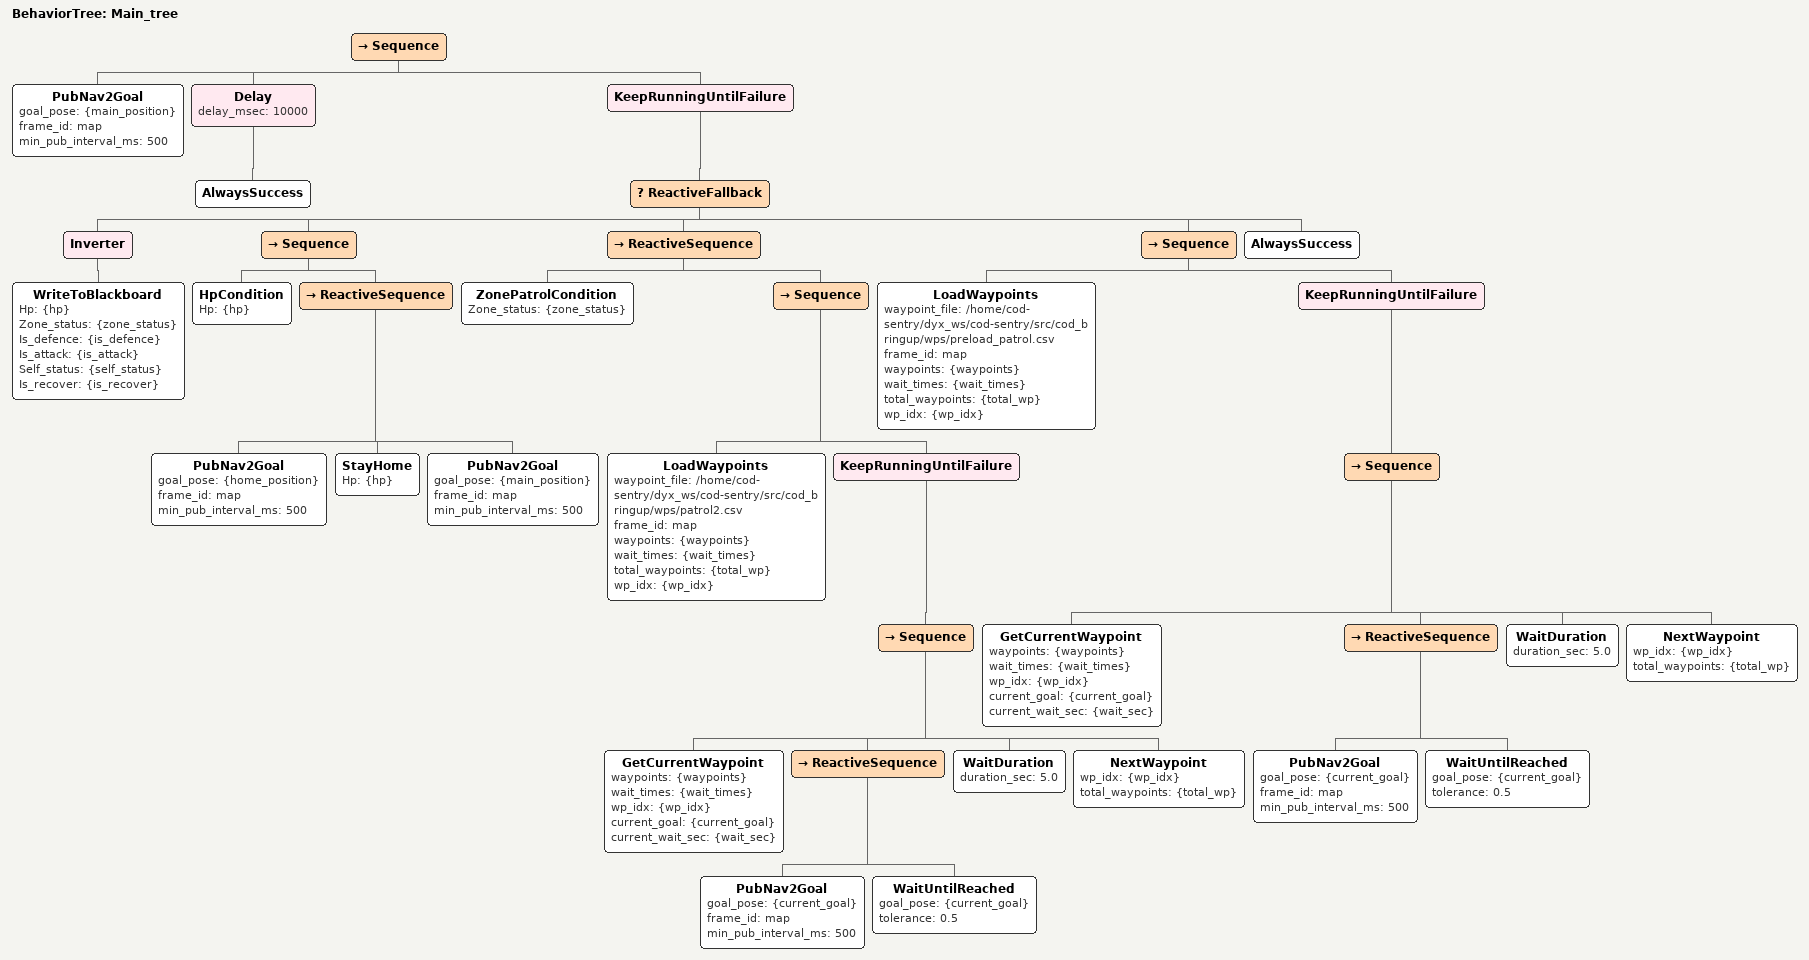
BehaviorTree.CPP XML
<?xml version="1.0" encoding="UTF-8"?>
<root BTCPP_format="4"
      main_tree_to_execute="Main_tree">
  <BehaviorTree ID="Main_tree">
    <Sequence>
      <PubNav2Goal goal_pose="{main_position}"
                   frame_id="map"
                   min_pub_interval_ms="500"/>
      <Delay delay_msec="10000">
        <AlwaysSuccess/>
      </Delay>
      <KeepRunningUntilFailure>
        <ReactiveFallback>
          <Inverter>
            <WriteToBlackboard Hp="{hp}"
                               Zone_status="{zone_status}"
                               Is_defence="{is_defence}"
                               Is_attack="{is_attack}"
                               Self_status="{self_status}"
                               Is_recover="{is_recover}"/>
          </Inverter>
          <Sequence>
            <HpCondition Hp="{hp}"/>
            <ReactiveSequence>
              <PubNav2Goal goal_pose="{home_position}"
                           frame_id="map"
                           min_pub_interval_ms="500"/>
              <StayHome Hp="{hp}"/>
              <PubNav2Goal goal_pose="{main_position}"
                           frame_id="map"
                           min_pub_interval_ms="500"/>
            </ReactiveSequence>
          </Sequence>
          <ReactiveSequence>
            <ZonePatrolCondition Zone_status="{zone_status}"/>
            <Sequence>
              <LoadWaypoints waypoint_file="/home/cod-sentry/dyx_ws/cod-sentry/src/cod_bringup/wps/patrol2.csv"
                             frame_id="map"
                             waypoints="{waypoints}"
                             wait_times="{wait_times}"
                             total_waypoints="{total_wp}"
                             wp_idx="{wp_idx}"/>
              <KeepRunningUntilFailure>
                <Sequence>
                  <GetCurrentWaypoint waypoints="{waypoints}"
                                      wait_times="{wait_times}"
                                      wp_idx="{wp_idx}"
                                      current_goal="{current_goal}"
                                      current_wait_sec="{wait_sec}"/>
                  <ReactiveSequence>
                    <PubNav2Goal goal_pose="{current_goal}"
                                 frame_id="map"
                                 min_pub_interval_ms="500"/>
                    <WaitUntilReached goal_pose="{current_goal}"
                                      tolerance="0.5"/>
                  </ReactiveSequence>
                  <WaitDuration duration_sec="5.0"/>
                  <NextWaypoint wp_idx="{wp_idx}"
                                total_waypoints="{total_wp}"/>
                </Sequence>
              </KeepRunningUntilFailure>
            </Sequence>
          </ReactiveSequence>
          <Sequence>
            <LoadWaypoints waypoint_file="/home/cod-sentry/dyx_ws/cod-sentry/src/cod_bringup/wps/preload_patrol.csv"
                           frame_id="map"
                           waypoints="{waypoints}"
                           wait_times="{wait_times}"
                           total_waypoints="{total_wp}"
                           wp_idx="{wp_idx}"/>
            <KeepRunningUntilFailure>
              <Sequence>
                <GetCurrentWaypoint waypoints="{waypoints}"
                                    wait_times="{wait_times}"
                                    wp_idx="{wp_idx}"
                                    current_goal="{current_goal}"
                                    current_wait_sec="{wait_sec}"/>
                <ReactiveSequence>
                  <PubNav2Goal goal_pose="{current_goal}"
                               frame_id="map"
                               min_pub_interval_ms="500"/>
                  <WaitUntilReached goal_pose="{current_goal}"
                                    tolerance="0.5"/>
                </ReactiveSequence>
                <WaitDuration duration_sec="5.0"/>
                <NextWaypoint wp_idx="{wp_idx}"
                              total_waypoints="{total_wp}"/>
              </Sequence>
            </KeepRunningUntilFailure>
          </Sequence>
          <AlwaysSuccess/>
        </ReactiveFallback>
      </KeepRunningUntilFailure>
    </Sequence>
  </BehaviorTree>

</root>
